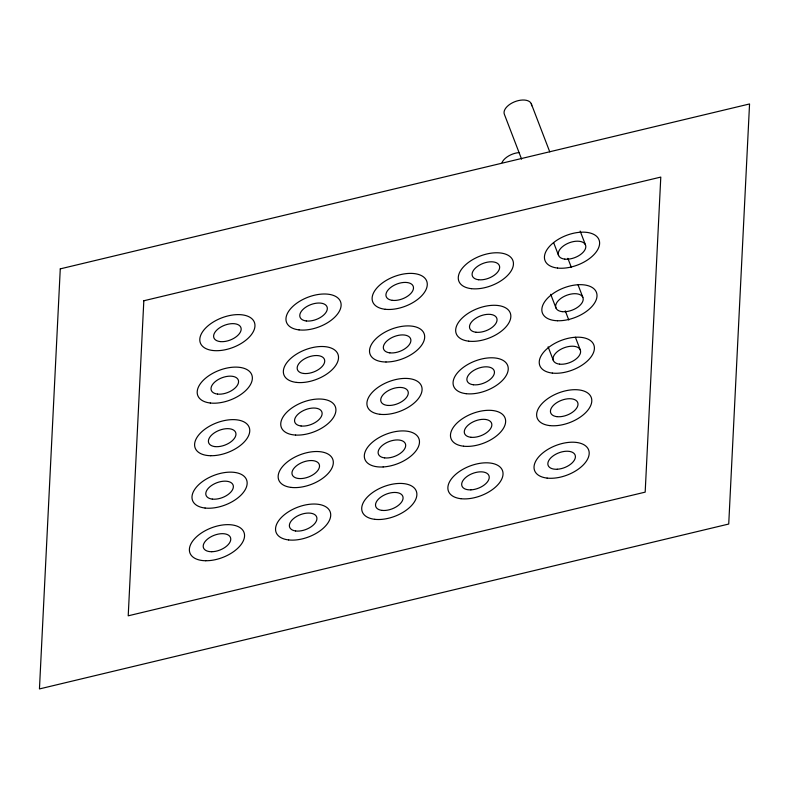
<?xml version="1.0" encoding="UTF-8"?>
<svg xmlns="http://www.w3.org/2000/svg" width="789" height="789" viewBox="0 0 789 789"><rect width="100%" height="100%" fill="white"/><g stroke="black" fill="none" stroke-linecap="round" stroke-linejoin="round"><path stroke-width="1.18" d="M531.253 103.675L549.765 151.882M580.162 231.069L585.448 244.846M567.863 258.328L571.394 267.51M578.002 284.73L582.844 297.354M521.588 159.151L504.408 114.395A14.458 7.92 -21 0 1 516.45 101.13A14.458 7.92 -21 0 1 531.618 105.736M553.76 242.943L558.602 255.567M565.269 310.846L568.79 320.028M575.398 337.238L580.24 349.862M550.712 294.307L555.998 308.075M548.108 346.815L553.395 360.583M502.021 162.554A14.458 7.92 -21 0 1 519.201 152.573M60.27 268.862L39.45 688.935L728.73 524.034L749.55 103.961L60.27 268.862M143.825 300.757L128.213 615.814L645.175 492.139L660.788 177.081L143.825 300.757M557.517 268.053A28.917 15.829 -21 0 0 599.601 243.614A28.917 15.829 -21 0 0 558.957 238.949A28.917 15.829 -21 0 0 557.517 268.053M557.498 320.748A28.917 15.829 -21 0 0 596.928 294.366A28.917 15.829 -21 0 0 553.839 293.035A28.917 15.829 -21 0 0 557.498 320.748M552.31 373.079A28.917 15.829 -21 0 0 594.393 348.63A28.917 15.829 -21 0 0 553.76 343.974A28.917 15.829 -21 0 0 552.31 373.079M549.716 425.587A28.917 15.829 -21 0 0 591.789 401.137A28.917 15.829 -21 0 0 551.156 396.482A28.917 15.829 -21 0 0 549.716 425.587M547.112 478.095A28.917 15.829 -21 0 0 589.186 453.645A28.917 15.829 -21 0 0 548.552 448.99A28.917 15.829 -21 0 0 547.112 478.095M471.358 288.666A28.917 15.829 -21 0 0 513.432 264.226A28.917 15.829 -21 0 0 472.798 259.561A28.917 15.829 -21 0 0 471.358 288.666M385.2 309.278A28.917 15.829 -21 0 0 427.273 284.839A28.917 15.829 -21 0 0 386.64 280.174A28.917 15.829 -21 0 0 385.2 309.278M299.041 329.891A28.917 15.829 -21 0 0 341.114 305.442A28.917 15.829 -21 0 0 300.481 300.787A28.917 15.829 -21 0 0 299.041 329.891M212.872 350.503A28.917 15.829 -21 0 0 254.955 326.054A28.917 15.829 -21 0 0 214.322 321.399A28.917 15.829 -21 0 0 212.872 350.503M468.686 341.173A28.917 15.829 -21 0 0 510.828 316.784A28.917 15.829 -21 0 0 470.274 312.03A28.917 15.829 -21 0 0 468.686 341.173M466.151 393.691A28.917 15.829 -21 0 0 508.234 369.242A28.917 15.829 -21 0 0 467.591 364.587A28.917 15.829 -21 0 0 466.151 393.691M463.547 446.199A28.917 15.829 -21 0 0 505.631 421.75A28.917 15.829 -21 0 0 464.997 417.095A28.917 15.829 -21 0 0 463.547 446.199M460.954 498.707A28.917 15.829 -21 0 0 503.027 474.258A28.917 15.829 -21 0 0 462.393 469.603A28.917 15.829 -21 0 0 460.954 498.707M374.785 519.32A28.917 15.829 -21 0 0 416.868 494.871A28.917 15.829 -21 0 0 376.235 490.216A28.917 15.829 -21 0 0 374.785 519.32M379.992 414.304A28.917 15.829 -21 0 0 422.076 389.855A28.917 15.829 -21 0 0 381.432 385.2A28.917 15.829 -21 0 0 379.992 414.304M385.989 361.993A28.917 15.829 -21 0 0 424.521 335.078A28.917 15.829 -21 0 0 380.801 334.753A28.917 15.829 -21 0 0 385.989 361.993M296.437 382.399A28.917 15.829 -21 0 0 338.511 357.959A28.917 15.829 -21 0 0 297.877 353.294A28.917 15.829 -21 0 0 296.437 382.399M210.278 403.011A28.917 15.829 -21 0 0 252.352 378.572A28.917 15.829 -21 0 0 211.718 373.907A28.917 15.829 -21 0 0 210.278 403.011M295.609 435.064A28.917 15.829 -21 0 0 335.897 409.244A28.917 15.829 -21 0 0 293.518 406.877A28.917 15.829 -21 0 0 295.609 435.064M383.138 466.95A28.917 15.829 -21 0 0 418.929 438.694A28.917 15.829 -21 0 0 373.631 441.229A28.917 15.829 -21 0 0 383.138 466.95M291.013 487.395A28.917 15.829 -21 0 0 333.303 463.133A28.917 15.829 -21 0 0 292.906 458.182A28.917 15.829 -21 0 0 291.013 487.395M288.626 539.932A28.917 15.829 -21 0 0 330.709 515.483A28.917 15.829 -21 0 0 290.066 510.828A28.917 15.829 -21 0 0 288.626 539.932M210.722 455.717A28.917 15.829 -21 0 0 249.64 429.029A28.917 15.829 -21 0 0 206.176 428.279A28.917 15.829 -21 0 0 210.722 455.717M205.732 560.742A28.917 15.829 -21 0 0 244.412 533.916A28.917 15.829 -21 0 0 200.781 533.423A28.917 15.829 -21 0 0 205.732 560.742M205.071 508.037A28.917 15.829 -21 0 0 247.144 483.588A28.917 15.829 -21 0 0 206.511 478.933A28.917 15.829 -21 0 0 205.071 508.037M564.776 259.127A14.458 7.92 -21 0 0 585.813 246.908A14.458 7.92 -21 0 0 565.496 244.58A14.458 7.92 -21 0 0 564.776 259.127M562.172 311.645A14.458 7.92 -21 0 0 583.209 299.416A14.458 7.92 -21 0 0 562.892 297.088A14.458 7.92 -21 0 0 562.172 311.645M478.607 279.74A14.458 7.92 -21 0 0 499.654 267.52A14.458 7.92 -21 0 0 479.327 265.193A14.458 7.92 -21 0 0 478.607 279.74M476.014 332.248A14.458 7.92 -21 0 0 497.05 320.028A14.458 7.92 -21 0 0 476.734 317.701A14.458 7.92 -21 0 0 476.014 332.248M559.569 364.153A14.458 7.92 -21 0 0 580.605 351.924A14.458 7.92 -21 0 0 560.289 349.596A14.458 7.92 -21 0 0 559.569 364.153M556.965 416.661A14.458 7.92 -21 0 0 578.002 404.441A14.458 7.92 -21 0 0 557.685 402.104A14.458 7.92 -21 0 0 556.965 416.661M557.31 469.238A14.458 7.92 -21 0 0 575.122 455.075A14.458 7.92 -21 0 0 552.428 456.427A14.458 7.92 -21 0 0 557.31 469.238M470.885 489.861A14.458 7.92 -21 0 0 489.012 475.836A14.458 7.92 -21 0 0 466.467 476.872A14.458 7.92 -21 0 0 470.885 489.861M470.954 437.284A14.458 7.92 -21 0 0 491.853 424.946A14.458 7.92 -21 0 0 471.368 422.805A14.458 7.92 -21 0 0 470.954 437.284M473.41 384.766A14.458 7.92 -21 0 0 494.447 372.536A14.458 7.92 -21 0 0 474.13 370.209A14.458 7.92 -21 0 0 473.41 384.766M388.287 405.457A14.458 7.92 -21 0 0 408.268 392.439A14.458 7.92 -21 0 0 386.945 391.452A14.458 7.92 -21 0 0 388.287 405.457M389.845 352.861A14.458 7.92 -21 0 0 410.891 340.641A14.458 7.92 -21 0 0 390.565 338.313A14.458 7.92 -21 0 0 389.845 352.861M392.271 300.333A14.458 7.92 -21 0 0 413.485 288.261A14.458 7.92 -21 0 0 393.356 285.697A14.458 7.92 -21 0 0 392.271 300.333M220.131 341.578A14.458 7.92 -21 0 0 241.168 329.358A14.458 7.92 -21 0 0 220.851 327.031A14.458 7.92 -21 0 0 220.131 341.578M217.527 394.086A14.458 7.92 -21 0 0 238.564 381.866A14.458 7.92 -21 0 0 218.247 379.539A14.458 7.92 -21 0 0 217.527 394.086M303.686 373.473A14.458 7.92 -21 0 0 324.723 361.254A14.458 7.92 -21 0 0 304.406 358.926A14.458 7.92 -21 0 0 303.686 373.473M301.082 425.991A14.458 7.92 -21 0 0 322.129 413.761A14.458 7.92 -21 0 0 301.802 411.434A14.458 7.92 -21 0 0 301.082 425.991M384.647 457.886A14.458 7.92 -21 0 0 405.684 445.657A14.458 7.92 -21 0 0 385.367 443.329A14.458 7.92 -21 0 0 384.647 457.886M382.044 510.394A14.458 7.92 -21 0 0 403.08 498.175A14.458 7.92 -21 0 0 382.764 495.837A14.458 7.92 -21 0 0 382.044 510.394M298.489 478.499A14.458 7.92 -21 0 0 319.525 466.269A14.458 7.92 -21 0 0 299.209 463.942A14.458 7.92 -21 0 0 298.489 478.499M214.924 446.594A14.458 7.92 -21 0 0 235.96 434.374A14.458 7.92 -21 0 0 215.644 432.047A14.458 7.92 -21 0 0 214.924 446.594M212.32 499.112A14.458 7.92 -21 0 0 233.366 486.882A14.458 7.92 -21 0 0 213.04 484.554A14.458 7.92 -21 0 0 212.32 499.112M211.748 551.718A14.458 7.92 -21 0 0 230.644 538.059A14.458 7.92 -21 0 0 208.533 538.305A14.458 7.92 -21 0 0 211.748 551.718M295.609 530.967A14.458 7.92 -21 0 0 316.912 518.975A14.458 7.92 -21 0 0 296.891 516.292A14.458 7.92 -21 0 0 295.609 530.967M306.29 320.965A14.458 7.92 -21 0 0 327.327 308.746A14.458 7.92 -21 0 0 307.01 306.418A14.458 7.92 -21 0 0 306.29 320.965"/></g></svg>
